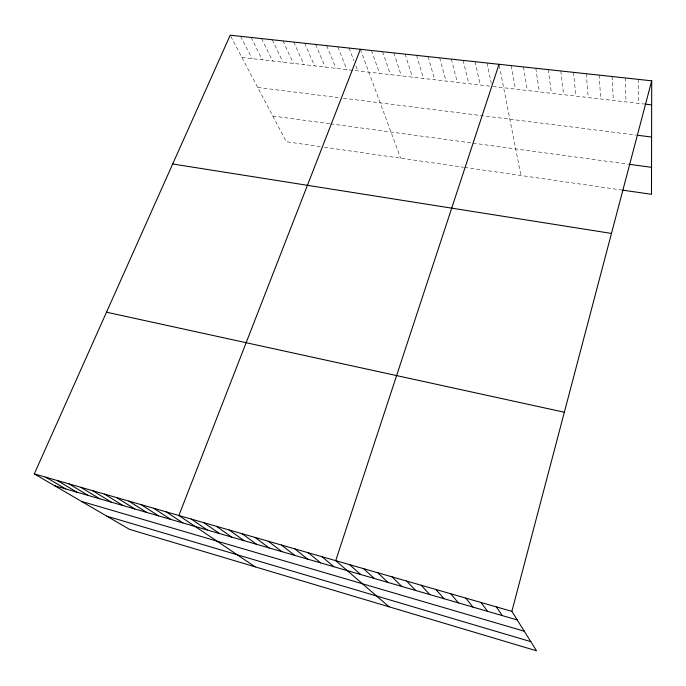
<?xml version="1.0" encoding="UTF-8"?>
<svg xmlns="http://www.w3.org/2000/svg" width="686" height="686" viewBox="0 0 686 686"><rect width="100%" height="100%" fill="white"/><g stroke="black" fill="none" stroke-linecap="round" stroke-linejoin="round"><path stroke-width="0.51" stroke-dasharray="3.43 2.57" d="M241.918 57.444L490.884 86.264M492.917 86.505L643.725 103.963M257.713 87.439L338.189 97.575M343.386 98.227L636.222 135.099M272.771 116.02L329.674 123.729M330.652 123.857L471.908 142.988M472.954 143.134L628.059 164.143M320.302 146.624L286.311 141.728L230.204 35.2M324.469 147.224L463.607 167.247M464.611 167.393L621.859 190.031M240.597 36.324L252.062 58.619M251.076 37.464L262.284 59.802M261.632 38.605L272.591 60.994M272.265 39.754L282.966 62.194M282.984 40.911L293.419 63.404M293.788 42.086L303.949 64.621M304.67 43.261L314.557 65.847M315.637 44.444L325.25 67.091M326.69 45.645L336.02 68.334M337.829 46.845L346.876 69.595M349.054 48.063L354.002 60.951M355.905 65.907L357.809 70.855M360.373 49.289L400.667 158.192M371.443 50.49L379.598 73.385M382.591 51.69L390.454 74.637M393.833 52.908L401.396 75.906M405.16 54.134L412.415 77.184M416.574 55.369L423.519 78.47M428.081 56.612L434.71 79.765M439.675 57.873L445.977 81.068M451.362 59.133L457.339 82.38M463.136 60.411L468.787 83.709M475.012 61.697L480.32 85.047M486.974 62.992L491.296 83.34M499.237 65.316L520.923 175.505M511.199 65.607L515.46 89.111M523.452 66.936L527.354 90.492M535.809 68.274L539.35 91.881M548.268 69.62L551.433 93.279M560.831 70.975L563.609 94.685M573.487 72.347L575.888 96.109M586.256 73.728L588.262 97.541M599.127 75.126L600.739 98.99M612.109 76.532L613.318 100.448M625.195 77.947L625.992 101.914M638.392 79.37L638.769 103.389"/><path stroke-width="1.03" d="M34.3 473.897L511.867 611.355L536.529 650.8L129.457 529.335L34.3 473.897L230.204 35.2L651.7 80.811L651.486 194.292L622.871 190.176M511.867 611.355L651.7 80.811M499.039 64.295L335.711 560.651L389.065 606.793M360.373 49.289L178.875 515.512L255.149 566.833M644.72 104.083L651.657 104.881M637.243 135.228L651.597 137.037M629.036 164.271L651.537 167.315M172.692 163.988L611.475 233.429M106.502 312.199L564.346 412.243M54.554 485.688L517.227 619.938M81.548 501.415L524.284 631.214M106.913 516.198L530.81 641.65M45.756 477.19L65.719 488.929M57.315 480.517L76.978 492.196M68.977 483.879L88.34 495.498M80.742 487.266L99.796 498.816M92.619 490.679L111.355 502.178M104.598 494.126L123.017 505.556M116.697 497.607L134.782 508.969M128.899 501.123L146.658 512.416M141.222 504.673L158.629 515.889M153.655 508.249L170.72 519.396M166.209 511.859L182.913 522.938M191.283 519.079L207.266 530.004M203.811 522.689L219.426 533.528M216.45 526.325L231.688 537.087M229.21 529.995L244.07 540.679M242.089 533.699L256.555 544.307M255.081 537.447L269.161 547.96M268.209 541.22L281.877 551.647M281.449 545.036L294.706 555.368M294.826 548.886L307.654 559.133M308.323 552.77L320.722 562.923M321.957 556.689L333.919 566.747M349.611 564.655L360.665 574.508M363.64 568.694L374.23 578.444M377.806 572.767L387.924 582.423M392.118 576.883L401.747 586.427M406.566 581.042L415.699 590.483M421.161 585.244L429.788 594.565M435.902 589.488L444.013 598.689M450.788 593.776L458.368 602.857M465.828 598.106L472.868 607.067M481.015 602.471L487.514 611.312M496.364 606.896L502.298 615.608"/></g></svg>
